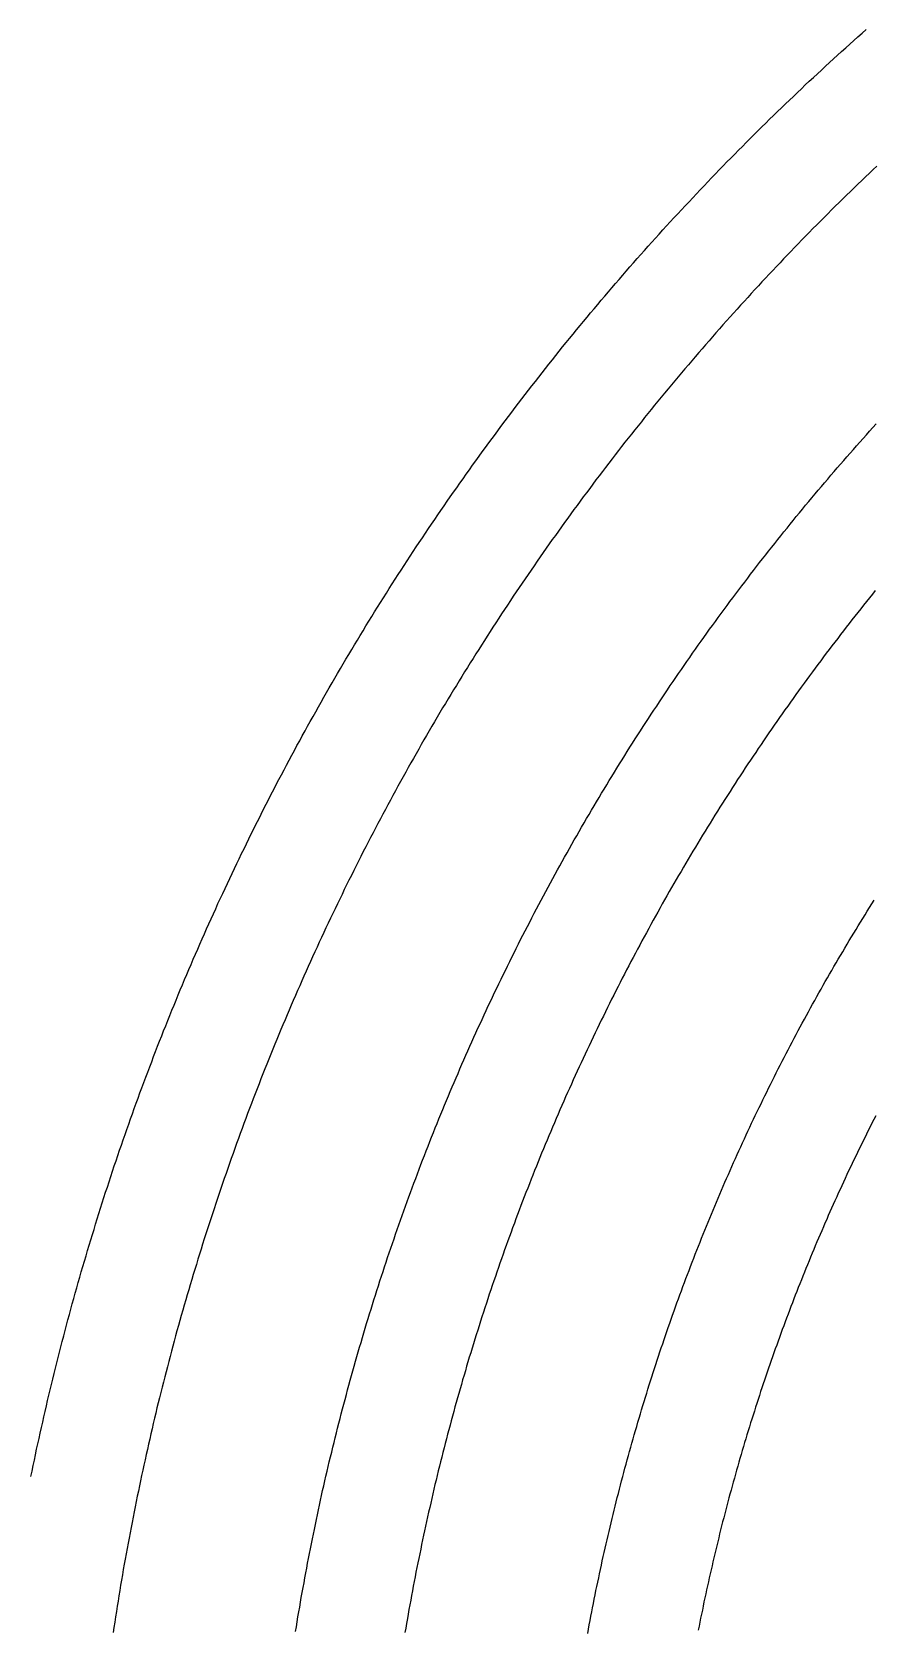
# Model space of a CAD drawing. Header units: inches. Extents: x -43479 to 56521, y -44741 to 59530.
# Drawn here: x -12613 to -11678, y 39536 to 41309 of the extents above; entities that cross this region are included whole.
import ezdxf

# ---------------------------------------------------------------- set-up
doc = ezdxf.new("R2010")
doc.units = ezdxf.units.IN
doc.header["$MEASUREMENT"] = 0

# ---------------------------------------------------------------- blocks, each defined once
blk = doc.blocks.new('kanishk_spiralEditV1')
for points in [[(5638.2, 894), (5636.9, 888), (5635.7, 881.9), (5634.4, 875.9), (5633.1, 869.9), (5631.9, 863.9), (5630.6, 857.9), (5629.2, 851.8), (5627.9, 845.8), (5626.6, 839.8), (5625.2, 833.8), (5623.9, 827.8), (5622.5, 821.8), (5621.1, 815.8), (5619.7, 809.8), (5618.3, 803.8), (5616.8, 797.8), (5615.4, 791.8), (5613.9, 785.9), (5612.5, 779.9), (5611, 773.9), (5609.5, 767.9), (5608, 762), (5606.5, 756), (5605, 750), (5603.4, 744.1), (5601.9, 738.1), (5600.3, 732.2), (5598.7, 726.2), (5597.1, 720.3), (5595.5, 714.3), (5593.9, 708.4), (5592.3, 702.5), (5590.7, 696.5), (5589, 690.6), (5587.3, 684.7), (5585.7, 678.8), (5584, 672.9), (5582.3, 666.9), (5580.6, 661), (5578.8, 655.1), (5577.1, 649.2), (5575.3, 643.3), (5573.6, 637.4), (5571.8, 631.6), (5570, 625.7), (5568.2, 619.8), (5566.4, 613.9), (5564.6, 608), (5562.8, 602.2), (5560.9, 596.3), (5559, 590.5), (5557.2, 584.6), (5555.3, 578.7), (5553.4, 572.9), (5551.5, 567.1), (5549.6, 561.2), (5547.6, 555.4), (5545.7, 549.5), (5543.7, 543.7), (5541.8, 537.9), (5539.8, 532.1), (5537.8, 526.3), (5535.8, 520.5), (5533.7, 514.7), (5531.7, 508.9), (5529.7, 503.1), (5527.6, 497.3), (5525.6, 491.5), (5523.5, 485.7), (5521.4, 479.9), (5519.3, 474.1), (5517.2, 468.4), (5515, 462.6), (5512.9, 456.9), (5510.8, 451.1), (5508.6, 445.4), (5506.4, 439.6), (5504.2, 433.9), (5502, 428.1), (5499.8, 422.4), (5497.6, 416.7), (5495.4, 411), (5493.1, 405.2), (5490.9, 399.5), (5488.6, 393.8), (5486.3, 388.1), (5484, 382.4), (5481.7, 376.7), (5479.4, 371.1), (5477.1, 365.4), (5474.7, 359.7), (5472.4, 354), (5470, 348.4), (5467.6, 342.7), (5465.2, 337), (5462.8, 331.4), (5460.4, 325.8), (5458, 320.1), (5455.6, 314.5), (5453.1, 308.8), (5450.7, 303.2), (5448.2, 297.6), (5445.7, 292), (5443.2, 286.4), (5440.7, 280.8), (5438.2, 275.2), (5435.7, 269.6), (5433.1, 264), (5430.6, 258.4), (5428, 252.9), (5425.4, 247.3), (5422.8, 241.7), (5420.2, 236.2), (5417.6, 230.6), (5415, 225.1), (5412.4, 219.5), (5409.7, 214), (5407.1, 208.5), (5404.4, 202.9), (5401.7, 197.4), (5399, 191.9), (5396.3, 186.4), (5393.6, 180.9), (5390.9, 175.4), (5388.2, 169.9), (5385.4, 164.5), (5382.7, 159), (5379.9, 153.5), (5377.1, 148), (5374.3, 142.6), (5371.5, 137.1), (5368.7, 131.7), (5365.9, 126.2), (5363, 120.8), (5360.2, 115.4), (5357.3, 110), (5354.5, 104.6), (5351.6, 99.1), (5348.7, 93.7), (5345.8, 88.3), (5342.9, 83), (5339.9, 77.6), (5337, 72.2), (5334, 66.8), (5331.1, 61.5), (5328.1, 56.1), (5325.1, 50.7), (5322.1, 45.4), (5319.1, 40.1), (5316.1, 34.7), (5313.1, 29.4), (5310, 24.1), (5307, 18.8), (5303.9, 13.5), (5300.9, 8.2), (5297.8, 2.9), (5294.7, -2.4), (5291.6, -7.7), (5288.5, -13), (5285.3, -18.2), (5282.2, -23.5), (5279.1, -28.7), (5275.9, -34), (5272.7, -39.2), (5269.5, -44.5), (5266.4, -49.7), (5263.2, -54.9), (5259.9, -60.1), (5256.7, -65.3), (5253.5, -70.5), (5250.2, -75.7), (5247, -80.9), (5243.7, -86.1), (5240.4, -91.2), (5237.1, -96.4), (5233.8, -101.5), (5230.5, -106.7), (5227.2, -111.8), (5223.9, -117), (5220.5, -122.1), (5217.2, -127.2), (5213.8, -132.3), (5210.5, -137.4), (5207.1, -142.5), (5203.7, -147.6), (5200.3, -152.7), (5196.9, -157.8), (5193.4, -162.8), (5190, -167.9), (5186.5, -173), (5183.1, -178), (5179.6, -183), (5176.1, -188.1), (5172.7, -193.1), (5169.2, -198.1), (5165.6, -203.1), (5162.1, -208.1), (5158.6, -213.1), (5155.1, -218.1), (5151.5, -223.1), (5147.9, -228.1), (5144.4, -233), (5140.8, -238), (5137.2, -242.9), (5133.6, -247.9), (5130, -252.8), (5126.4, -257.7), (5122.7, -262.6), (5119.1, -267.5), (5115.4, -272.5), (5111.8, -277.3), (5108.1, -282.2), (5104.4, -287.1), (5100.7, -292), (5097, -296.8), (5093.3, -301.7), (5089.6, -306.5), (5085.8, -311.4), (5082.1, -316.2), (5078.3, -321), (5074.6, -325.8), (5070.8, -330.6), (5067, -335.4), (5063.2, -340.2), (5059.4, -345), (5055.6, -349.8), (5051.8, -354.6), (5048, -359.3), (5044.1, -364.1), (5040.3, -368.8), (5036.4, -373.5), (5032.5, -378.3), (5028.6, -383), (5024.7, -387.7), (5020.8, -392.4), (5016.9, -397.1), (5013, -401.7), (5009.1, -406.4), (5005.1, -411.1), (5001.2, -415.7), (4997.2, -420.4), (4993.3, -425), (4989.3, -429.7), (4985.3, -434.3), (4981.3, -438.9), (4977.3, -443.5), (4973.3, -448.1), (4969.3, -452.7), (4965.2, -457.3), (4961.2, -461.8), (4957.1, -466.4), (4953.1, -471), (4949, -475.5), (4944.9, -480), (4940.8, -484.6), (4936.7, -489.1), (4932.6, -493.6), (4928.5, -498.1), (4924.4, -502.6), (4920.2, -507.1), (4916.1, -511.6), (4911.9, -516), (4907.7, -520.5), (4903.6, -524.9), (4899.4, -529.4), (4895.2, -533.8), (4891, -538.2), (4886.8, -542.6), (4882.6, -547), (4878.3, -551.4), (4874.1, -555.8), (4869.8, -560.2), (4865.6, -564.6), (4861.3, -568.9), (4857, -573.3), (4852.8, -577.6), (4848.5, -581.9), (4844.2, -586.3), (4839.9, -590.6), (4835.5, -594.9), (4831.2, -599.2), (4826.9, -603.5), (4822.5, -607.7), (4818.2, -612), (4813.8, -616.3), (4809.4, -620.5), (4805.1, -624.8), (4800.7, -629), (4796.3, -633.2), (4791.9, -637.4), (4787.4, -641.6), (4783, -645.8), (4778.6, -650), (4774.2, -654.2), (4769.7, -658.3), (4765.2, -662.5), (4760.8, -666.6), (4756.3, -670.8), (4751.8, -674.9), (4747.3, -679), (4742.8, -683.1), (4738.3, -687.2), (4733.8, -691.3), (4729.3, -695.4), (4724.7, -699.4), (4720.2, -703.5), (4715.6, -707.5), (4711.1, -711.6)], [(5344.5, 1066.1), (5343.6, 1060.7), (5342.7, 1055.2), (5341.8, 1049.8), (5340.9, 1044.4), (5339.9, 1039), (5339, 1033.6), (5338.1, 1028.2), (5337.1, 1022.8), (5336.1, 1017.3), (5335.1, 1011.9), (5334.2, 1006.5), (5333.1, 1001.1), (5332.1, 995.7), (5331.1, 990.3), (5330.1, 985), (5329, 979.6), (5328, 974.2), (5326.9, 968.8), (5325.8, 963.4), (5324.7, 958), (5323.6, 952.7), (5322.5, 947.3), (5321.4, 941.9), (5320.2, 936.5), (5319.1, 931.2), (5317.9, 925.8), (5316.7, 920.4), (5315.6, 915.1), (5314.4, 909.7), (5313.2, 904.4), (5311.9, 899), (5310.7, 893.7), (5309.5, 888.3), (5308.2, 883), (5307, 877.7), (5305.7, 872.3), (5304.4, 867), (5303.1, 861.6), (5301.8, 856.3), (5300.5, 851), (5299.2, 845.7), (5297.8, 840.4), (5296.5, 835), (5295.1, 829.7), (5293.7, 824.4), (5292.3, 819.1), (5291, 813.8), (5289.5, 808.5), (5288.1, 803.2), (5286.7, 797.9), (5285.3, 792.6), (5283.8, 787.3), (5282.4, 782.1), (5280.9, 776.8), (5279.4, 771.5), (5277.9, 766.2), (5276.4, 760.9), (5274.9, 755.7), (5273.4, 750.4), (5271.8, 745.2), (5270.3, 739.9), (5268.7, 734.6), (5267.1, 729.4), (5265.6, 724.1), (5264, 718.9), (5262.4, 713.7), (5260.7, 708.4), (5259.1, 703.2), (5257.5, 698), (5255.8, 692.7), (5254.2, 687.5), (5252.5, 682.3), (5250.8, 677.1), (5249.1, 671.9), (5247.4, 666.7), (5245.7, 661.5), (5244, 656.3), (5242.3, 651.1), (5240.5, 645.9), (5238.8, 640.7), (5237, 635.5), (5235.2, 630.3), (5233.4, 625.2), (5231.6, 620), (5229.8, 614.8), (5228, 609.6), (5226.2, 604.5), (5224.3, 599.3), (5222.5, 594.2), (5220.6, 589), (5218.8, 583.9), (5216.9, 578.8), (5215, 573.6), (5213.1, 568.5), (5211.1, 563.4), (5209.2, 558.2), (5207.3, 553.1), (5205.3, 548), (5203.4, 542.9), (5201.4, 537.8), (5199.4, 532.7), (5197.4, 527.6), (5195.4, 522.5), (5193.4, 517.4), (5191.4, 512.3), (5189.4, 507.3), (5187.3, 502.2), (5185.3, 497.1), (5183.2, 492), (5181.1, 487), (5179, 481.9), (5176.9, 476.9), (5174.8, 471.8), (5172.7, 466.8), (5170.6, 461.7), (5168.5, 456.7), (5166.3, 451.7), (5164.1, 446.7), (5162, 441.6), (5159.8, 436.6), (5157.6, 431.6), (5155.4, 426.6), (5153.2, 421.6), (5151, 416.6), (5148.7, 411.6), (5146.5, 406.6), (5144.2, 401.7), (5142, 396.7), (5139.7, 391.7), (5137.4, 386.8), (5135.1, 381.8), (5132.8, 376.8), (5130.5, 371.9), (5128.2, 366.9), (5125.9, 362), (5123.5, 357.1), (5121.2, 352.1), (5118.8, 347.2), (5116.4, 342.3), (5114, 337.4), (5111.6, 332.5), (5109.2, 327.6), (5106.8, 322.7), (5104.4, 317.8), (5101.9, 312.9), (5099.5, 308), (5097, 303.1), (5094.6, 298.2), (5092.1, 293.4), (5089.6, 288.5), (5087.1, 283.7), (5084.6, 278.8), (5082.1, 274), (5079.6, 269.1), (5077, 264.3), (5074.5, 259.5), (5071.9, 254.6), (5069.3, 249.8), (5066.8, 245), (5064.2, 240.2), (5061.6, 235.4), (5059, 230.6), (5056.4, 225.8), (5053.7, 221), (5051.1, 216.3), (5048.4, 211.5), (5045.8, 206.7), (5043.1, 202), (5040.4, 197.2), (5037.8, 192.5), (5035.1, 187.7), (5032.3, 183), (5029.6, 178.2), (5026.9, 173.5), (5024.2, 168.8), (5021.4, 164.1), (5018.7, 159.4), (5015.9, 154.7), (5013.1, 150), (5010.3, 145.3), (5007.5, 140.6), (5004.7, 135.9), (5001.9, 131.3), (4999.1, 126.6), (4996.3, 121.9), (4993.4, 117.3), (4990.6, 112.6), (4987.7, 108), (4984.8, 103.4), (4982, 98.7), (4979.1, 94.1), (4976.2, 89.5), (4973.3, 84.9), (4970.3, 80.3), (4967.4, 75.7), (4964.5, 71.1), (4961.5, 66.5), (4958.6, 61.9), (4955.6, 57.4), (4952.6, 52.8), (4949.6, 48.2), (4946.6, 43.7), (4943.6, 39.1), (4940.6, 34.6), (4937.6, 30.1), (4934.6, 25.5), (4931.5, 21), (4928.5, 16.5), (4925.4, 12), (4922.4, 7.5), (4919.3, 3), (4916.2, -1.5), (4913.1, -6), (4910, -10.4), (4906.9, -14.9), (4903.7, -19.4), (4900.6, -23.8), (4897.5, -28.3), (4894.3, -32.7), (4891.1, -37.1), (4888, -41.6), (4884.8, -46), (4881.6, -50.4), (4878.4, -54.8), (4875.2, -59.2), (4872, -63.6), (4868.8, -68), (4865.5, -72.4), (4862.3, -76.7), (4859, -81.1), (4855.8, -85.4), (4852.5, -89.8), (4849.2, -94.1), (4845.9, -98.5), (4842.6, -102.8), (4839.3, -107.1), (4836, -111.4), (4832.7, -115.7), (4829.3, -120), (4826, -124.3), (4822.6, -128.6), (4819.3, -132.9), (4815.9, -137.2), (4812.5, -141.4), (4809.2, -145.7), (4805.8, -149.9), (4802.4, -154.2), (4798.9, -158.4), (4795.5, -162.7), (4792.1, -166.9), (4788.6, -171.1), (4785.2, -175.3), (4781.7, -179.5), (4778.3, -183.7), (4774.8, -187.9), (4771.3, -192), (4767.8, -196.2), (4764.3, -200.4), (4760.8, -204.5), (4757.3, -208.7), (4753.8, -212.8), (4750.3, -216.9), (4746.7, -221.1), (4743.2, -225.2), (4739.6, -229.3), (4736, -233.4), (4732.5, -237.5), (4728.9, -241.6), (4725.3, -245.6), (4721.7, -249.7), (4718.1, -253.8), (4714.5, -257.8), (4710.8, -261.9), (4707.2, -265.9), (4703.5, -269.9), (4699.9, -274)], [(5020.2, 1068.1), (5019.3, 1063.3), (5018.4, 1058.6), (5017.5, 1053.8), (5016.6, 1049.1), (5015.7, 1044.4), (5014.8, 1039.6), (5013.8, 1034.9), (5012.9, 1030.2), (5011.9, 1025.5), (5011, 1020.7), (5010, 1016), (5009, 1011.3), (5008, 1006.6), (5007, 1001.9), (5006, 997.2), (5005, 992.4), (5004, 987.7), (5002.9, 983), (5001.9, 978.3), (5000.8, 973.6), (4999.7, 968.9), (4998.7, 964.2), (4997.6, 959.6), (4996.5, 954.9), (4995.4, 950.2), (4994.2, 945.5), (4993.1, 940.8), (4992, 936.1), (4990.8, 931.5), (4989.7, 926.8), (4988.5, 922.1), (4987.3, 917.4), (4986.1, 912.8), (4984.9, 908.1), (4983.7, 903.5), (4982.5, 898.8), (4981.3, 894.1), (4980, 889.5), (4978.8, 884.8), (4977.5, 880.2), (4976.3, 875.5), (4975, 870.9), (4973.7, 866.3), (4972.4, 861.6), (4971.1, 857), (4969.8, 852.4), (4968.5, 847.7), (4967.1, 843.1), (4965.8, 838.5), (4964.4, 833.9), (4963.1, 829.3), (4961.7, 824.7), (4960.3, 820.1), (4958.9, 815.4), (4957.5, 810.8), (4956.1, 806.2), (4954.7, 801.7), (4953.3, 797.1), (4951.8, 792.5), (4950.4, 787.9), (4948.9, 783.3), (4947.5, 778.7), (4946, 774.1), (4944.5, 769.6), (4943, 765), (4941.5, 760.4), (4940, 755.9), (4938.5, 751.3), (4936.9, 746.8), (4935.4, 742.2), (4933.8, 737.7), (4932.3, 733.1), (4930.7, 728.6), (4929.1, 724), (4927.5, 719.5), (4925.9, 715), (4924.3, 710.4), (4922.7, 705.9), (4921.1, 701.4), (4919.4, 696.9), (4917.8, 692.4), (4916.1, 687.9), (4914.4, 683.4), (4912.8, 678.9), (4911.1, 674.4), (4909.4, 669.9), (4907.7, 665.4), (4906, 660.9), (4904.3, 656.4), (4902.5, 651.9), (4900.8, 647.4), (4899, 643), (4897.3, 638.5), (4895.5, 634), (4893.7, 629.6), (4891.9, 625.1), (4890.1, 620.7), (4888.3, 616.2), (4886.5, 611.8), (4884.7, 607.3), (4882.9, 602.9), (4881, 598.5), (4879.2, 594), (4877.3, 589.6), (4875.4, 585.2), (4873.6, 580.8), (4871.7, 576.4), (4869.8, 572), (4867.9, 567.6), (4866, 563.2), (4864, 558.8), (4862.1, 554.4), (4860.2, 550), (4858.2, 545.6), (4856.2, 541.2), (4854.3, 536.9), (4852.3, 532.5), (4850.3, 528.1), (4848.3, 523.8), (4846.3, 519.4), (4844.3, 515.1), (4842.3, 510.7), (4840.2, 506.4), (4838.2, 502), (4836.1, 497.7), (4834.1, 493.4), (4832, 489.1), (4829.9, 484.7), (4827.8, 480.4), (4825.7, 476.1), (4823.6, 471.8), (4821.5, 467.5), (4819.4, 463.2), (4817.3, 458.9), (4815.1, 454.6), (4813, 450.3), (4810.8, 446.1), (4808.6, 441.8), (4806.5, 437.5), (4804.3, 433.3), (4802.1, 429), (4799.9, 424.7), (4797.7, 420.5), (4795.5, 416.3), (4793.2, 412), (4791, 407.8), (4788.7, 403.5), (4786.5, 399.3), (4784.2, 395.1), (4782, 390.9), (4779.7, 386.7), (4777.4, 382.5), (4775.1, 378.3), (4772.8, 374.1), (4770.5, 369.9), (4768.1, 365.7), (4765.8, 361.5), (4763.5, 357.3), (4761.1, 353.2), (4758.7, 349), (4756.4, 344.9), (4754, 340.7), (4751.6, 336.5), (4749.2, 332.4), (4746.8, 328.3), (4744.4, 324.1), (4742, 320), (4739.6, 315.9), (4737.1, 311.8), (4734.7, 307.7), (4732.2, 303.5), (4729.8, 299.4), (4727.3, 295.3), (4724.8, 291.3), (4722.3, 287.2), (4719.8, 283.1), (4717.3, 279), (4714.8, 274.9), (4712.3, 270.9), (4709.8, 266.8), (4707.2, 262.8), (4704.7, 258.7), (4702.1, 254.7)], [(4700.5, 493.8), (4702.6, 497.8), (4704.6, 501.9), (4706.7, 505.9), (4708.7, 510), (4710.7, 514.1), (4712.7, 518.1), (4714.7, 522.2), (4716.7, 526.3), (4718.7, 530.4), (4720.7, 534.5), (4722.7, 538.5), (4724.7, 542.6), (4726.6, 546.7), (4728.6, 550.8), (4730.5, 555), (4732.4, 559.1), (4734.4, 563.2), (4736.3, 567.3), (4738.2, 571.4), (4740.1, 575.6), (4742, 579.7), (4743.8, 583.8), (4745.7, 588), (4747.6, 592.1), (4749.4, 596.3), (4751.3, 600.4), (4753.1, 604.6), (4754.9, 608.7), (4756.8, 612.9), (4758.6, 617.1), (4760.4, 621.3), (4762.2, 625.4), (4764, 629.6), (4765.7, 633.8), (4767.5, 638), (4769.3, 642.2), (4771, 646.4), (4772.8, 650.6), (4774.5, 654.8), (4776.2, 659), (4777.9, 663.2), (4779.6, 667.4), (4781.3, 671.6), (4783, 675.9), (4784.7, 680.1), (4786.4, 684.3), (4788.1, 688.6), (4789.7, 692.8), (4791.4, 697), (4793, 701.3), (4794.6, 705.5), (4796.2, 709.8), (4797.8, 714.1), (4799.4, 718.3), (4801, 722.6), (4802.6, 726.8), (4804.2, 731.1), (4805.8, 735.4), (4807.3, 739.7), (4808.9, 744), (4810.4, 748.2), (4811.9, 752.5), (4813.5, 756.8), (4815, 761.1), (4816.5, 765.4), (4818, 769.7), (4819.5, 774), (4820.9, 778.3), (4822.4, 782.6), (4823.9, 787), (4825.3, 791.3), (4826.8, 795.6), (4828.2, 799.9), (4829.6, 804.3), (4831, 808.6), (4832.4, 812.9), (4833.8, 817.3), (4835.2, 821.6), (4836.6, 825.9), (4838, 830.3), (4839.3, 834.6), (4840.7, 839), (4842, 843.4), (4843.4, 847.7), (4844.7, 852.1), (4846, 856.4), (4847.3, 860.8), (4848.6, 865.2), (4849.9, 869.6), (4851.2, 873.9), (4852.4, 878.3), (4853.7, 882.7), (4854.9, 887.1), (4856.2, 891.5), (4857.4, 895.9), (4858.6, 900.3), (4859.9, 904.7), (4861.1, 909.1), (4862.3, 913.5), (4863.4, 917.9), (4864.6, 922.3), (4865.8, 926.7), (4866.9, 931.1), (4868.1, 935.5), (4869.2, 939.9), (4870.4, 944.4), (4871.5, 948.8), (4872.6, 953.2), (4873.7, 957.6), (4874.8, 962.1), (4875.9, 966.5), (4877, 970.9), (4878, 975.4), (4879.1, 979.8), (4880.1, 984.3), (4881.2, 988.7), (4882.2, 993.2), (4883.2, 997.6), (4884.2, 1002.1), (4885.2, 1006.5), (4886.2, 1011), (4887.2, 1015.4), (4888.2, 1019.9), (4889.2, 1024.4), (4890.1, 1028.8), (4891.1, 1033.3), (4892, 1037.8), (4892.9, 1042.2), (4893.8, 1046.7), (4894.8, 1051.2), (4895.7, 1055.7), (4896.5, 1060.2), (4897.4, 1064.6)], [(4700.9, -88.9), (4704.1, -84.9), (4707.4, -80.8), (4710.6, -76.8), (4713.9, -72.7), (4717.1, -68.7), (4720.3, -64.6), (4723.5, -60.6), (4726.8, -56.5), (4730, -52.4), (4733.2, -48.3), (4736.3, -44.2), (4739.5, -40.1), (4742.7, -36), (4745.8, -31.9), (4749, -27.7), (4752.1, -23.6), (4755.3, -19.5), (4758.4, -15.3), (4761.5, -11.2), (4764.6, -7), (4767.7, -2.8), (4770.8, 1.3), (4773.9, 5.5), (4776.9, 9.7), (4780, 13.9), (4783.1, 18.1), (4786.1, 22.3), (4789.1, 26.5), (4792.2, 30.7), (4795.2, 35), (4798.2, 39.2), (4801.2, 43.4), (4804.2, 47.7), (4807.2, 51.9), (4810.2, 56.2), (4813.1, 60.4), (4816.1, 64.7), (4819, 69), (4822, 73.3), (4824.9, 77.6), (4827.8, 81.9), (4830.8, 86.2), (4833.7, 90.5), (4836.6, 94.8), (4839.4, 99.1), (4842.3, 103.4), (4845.2, 107.8), (4848.1, 112.1), (4850.9, 116.5), (4853.8, 120.8), (4856.6, 125.2), (4859.4, 129.5), (4862.2, 133.9), (4865, 138.3), (4867.8, 142.7), (4870.6, 147), (4873.4, 151.4), (4876.2, 155.8), (4878.9, 160.2), (4881.7, 164.7), (4884.4, 169.1), (4887.2, 173.5), (4889.9, 177.9), (4892.6, 182.4), (4895.3, 186.8), (4898, 191.3), (4900.7, 195.7), (4903.4, 200.2), (4906, 204.6), (4908.7, 209.1), (4911.4, 213.6), (4914, 218.1), (4916.6, 222.6), (4919.3, 227.1), (4921.9, 231.6), (4924.5, 236.1), (4927.1, 240.6), (4929.7, 245.1), (4932.2, 249.6), (4934.8, 254.1), (4937.4, 258.7), (4939.9, 263.2), (4942.4, 267.8), (4945, 272.3), (4947.5, 276.9), (4950, 281.4), (4952.5, 286), (4955, 290.6), (4957.5, 295.1), (4960, 299.7), (4962.4, 304.3), (4964.9, 308.9), (4967.3, 313.5), (4969.8, 318.1), (4972.2, 322.7), (4974.6, 327.3), (4977, 331.9), (4979.4, 336.6), (4981.8, 341.2), (4984.2, 345.8), (4986.5, 350.5), (4988.9, 355.1), (4991.2, 359.8), (4993.6, 364.4), (4995.9, 369.1), (4998.2, 373.8), (5000.5, 378.4), (5002.8, 383.1), (5005.1, 387.8), (5007.4, 392.5), (5009.7, 397.2), (5011.9, 401.9), (5014.2, 406.6), (5016.4, 411.3), (5018.7, 416), (5020.9, 420.7), (5023.1, 425.4), (5025.3, 430.1), (5027.5, 434.9), (5029.7, 439.6), (5031.9, 444.3), (5034, 449.1), (5036.2, 453.8), (5038.3, 458.6), (5040.4, 463.4), (5042.6, 468.1), (5044.7, 472.9), (5046.8, 477.7), (5048.9, 482.4), (5051, 487.2), (5053, 492), (5055.1, 496.8), (5057.2, 501.6), (5059.2, 506.4), (5061.2, 511.2), (5063.3, 516), (5065.3, 520.8), (5067.3, 525.6), (5069.3, 530.5), (5071.3, 535.3), (5073.2, 540.1), (5075.2, 544.9), (5077.2, 549.8), (5079.1, 554.6), (5081, 559.5), (5083, 564.3), (5084.9, 569.2), (5086.8, 574), (5088.7, 578.9), (5090.6, 583.8), (5092.4, 588.7), (5094.3, 593.5), (5096.1, 598.4), (5098, 603.3), (5099.8, 608.2), (5101.6, 613.1), (5103.5, 618), (5105.3, 622.9), (5107.1, 627.8), (5108.8, 632.7), (5110.6, 637.6), (5112.4, 642.5), (5114.1, 647.4), (5115.9, 652.4), (5117.6, 657.3), (5119.3, 662.2), (5121, 667.2), (5122.7, 672.1), (5124.4, 677.1), (5126.1, 682), (5127.8, 687), (5129.4, 691.9), (5131.1, 696.9), (5132.7, 701.8), (5134.3, 706.8), (5136, 711.8), (5137.6, 716.7), (5139.2, 721.7), (5140.7, 726.7), (5142.3, 731.7), (5143.9, 736.7), (5145.4, 741.7), (5147, 746.7), (5148.5, 751.7), (5150, 756.7), (5151.6, 761.7), (5153.1, 766.7), (5154.6, 771.7), (5156, 776.7), (5157.5, 781.7), (5159, 786.7), (5160.4, 791.8), (5161.9, 796.8), (5163.3, 801.8), (5164.7, 806.9), (5166.1, 811.9), (5167.5, 816.9), (5168.9, 822), (5170.3, 827), (5171.7, 832.1), (5173, 837.1), (5174.4, 842.2), (5175.7, 847.2), (5177, 852.3), (5178.3, 857.4), (5179.6, 862.4), (5180.9, 867.5), (5182.2, 872.6), (5183.5, 877.7), (5184.7, 882.7), (5186, 887.8), (5187.2, 892.9), (5188.5, 898), (5189.7, 903.1), (5190.9, 908.2), (5192.1, 913.3), (5193.3, 918.4), (5194.5, 923.5), (5195.6, 928.6), (5196.8, 933.7), (5197.9, 938.8), (5199.1, 943.9), (5200.2, 949), (5201.3, 954.2), (5202.4, 959.3), (5203.5, 964.4), (5204.6, 969.5), (5205.6, 974.6), (5206.7, 979.8), (5207.7, 984.9), (5208.8, 990), (5209.8, 995.2), (5210.8, 1000.3), (5211.8, 1005.5), (5212.8, 1010.6), (5213.8, 1015.8), (5214.8, 1020.9), (5215.8, 1026.1), (5216.7, 1031.2), (5217.6, 1036.4), (5218.6, 1041.5), (5219.5, 1046.7), (5220.4, 1051.8), (5221.3, 1057), (5222.2, 1062.2), (5223.1, 1067.3)], [(4699.1, -560.1), (4703.3, -556.1), (4707.5, -552), (4711.8, -548), (4716, -543.9), (4720.2, -539.9), (4724.4, -535.8), (4728.6, -531.8), (4732.8, -527.7), (4737, -523.6), (4741.1, -519.5), (4745.3, -515.4), (4749.5, -511.3), (4753.6, -507.2), (4757.7, -503), (4761.9, -498.9), (4766, -494.7), (4770.1, -490.6), (4774.2, -486.4), (4778.3, -482.2), (4782.4, -478.1), (4786.4, -473.9), (4790.5, -469.7), (4794.6, -465.4), (4798.6, -461.2), (4802.7, -457), (4806.7, -452.8), (4810.7, -448.5), (4814.7, -444.3), (4818.7, -440), (4822.7, -435.7), (4826.7, -431.4), (4830.7, -427.2), (4834.7, -422.9), (4838.6, -418.6), (4842.6, -414.2), (4846.5, -409.9), (4850.5, -405.6), (4854.4, -401.3), (4858.3, -396.9), (4862.2, -392.6), (4866.1, -388.2), (4870, -383.8), (4873.9, -379.4), (4877.8, -375), (4881.6, -370.7), (4885.5, -366.2), (4889.3, -361.8), (4893.2, -357.4), (4897, -353), (4900.8, -348.5), (4904.6, -344.1), (4908.4, -339.6), (4912.2, -335.2), (4916, -330.7), (4919.8, -326.2), (4923.5, -321.7), (4927.3, -317.2), (4931, -312.7), (4934.8, -308.2), (4938.5, -303.7), (4942.2, -299.2), (4945.9, -294.7), (4949.6, -290.1), (4953.3, -285.6), (4957, -281), (4960.6, -276.4), (4964.3, -271.9), (4967.9, -267.3), (4971.6, -262.7), (4975.2, -258.1), (4978.8, -253.5), (4982.5, -248.9), (4986.1, -244.3), (4989.6, -239.6), (4993.2, -235), (4996.8, -230.3), (5000.4, -225.7), (5003.9, -221), (5007.5, -216.4), (5011, -211.7), (5014.5, -207), (5018, -202.3), (5021.6, -197.6), (5025.1, -192.9), (5028.5, -188.2), (5032, -183.5), (5035.5, -178.8), (5038.9, -174), (5042.4, -169.3), (5045.8, -164.5), (5049.3, -159.8), (5052.7, -155), (5056.1, -150.2), (5059.5, -145.5), (5062.9, -140.7), (5066.3, -135.9), (5069.6, -131.1), (5073, -126.3), (5076.3, -121.5), (5079.7, -116.6), (5083, -111.8), (5086.3, -107), (5089.6, -102.1), (5092.9, -97.3), (5096.2, -92.4), (5099.5, -87.6), (5102.8, -82.7), (5106, -77.8), (5109.3, -72.9), (5112.5, -68), (5115.7, -63.1), (5119, -58.2), (5122.2, -53.3), (5125.4, -48.4), (5128.5, -43.5), (5131.7, -38.5), (5134.9, -33.6), (5138.1, -28.6), (5141.2, -23.7), (5144.3, -18.7), (5147.5, -13.8), (5150.6, -8.8), (5153.7, -3.8), (5156.8, 1.2), (5159.9, 6.2), (5162.9, 11.2), (5166, 16.2), (5169.1, 21.2), (5172.1, 26.2), (5175.1, 31.3), (5178.2, 36.3), (5181.2, 41.3), (5184.2, 46.4), (5187.2, 51.4), (5190.1, 56.5), (5193.1, 61.6), (5196.1, 66.6), (5199, 71.7), (5202, 76.8), (5204.9, 81.9), (5207.8, 87), (5210.7, 92.1), (5213.6, 97.2), (5216.5, 102.3), (5219.4, 107.5), (5222.2, 112.6), (5225.1, 117.7), (5227.9, 122.9), (5230.8, 128), (5233.6, 133.2), (5236.4, 138.3), (5239.2, 143.5), (5242, 148.7), (5244.8, 153.8), (5247.5, 159), (5250.3, 164.2), (5253, 169.4), (5255.8, 174.6), (5258.5, 179.8), (5261.2, 185), (5263.9, 190.3), (5266.6, 195.5), (5269.3, 200.7), (5272, 206), (5274.6, 211.2), (5277.3, 216.5), (5279.9, 221.7), (5282.5, 227), (5285.2, 232.2), (5287.8, 237.5), (5290.4, 242.8), (5292.9, 248.1), (5295.5, 253.4), (5298.1, 258.7), (5300.6, 264), (5303.2, 269.3), (5305.7, 274.6), (5308.2, 279.9), (5310.7, 285.2), (5313.2, 290.5), (5315.7, 295.9), (5318.2, 301.2), (5320.6, 306.6), (5323.1, 311.9), (5325.5, 317.3), (5328, 322.6), (5330.4, 328), (5332.8, 333.4), (5335.2, 338.7), (5337.6, 344.1), (5339.9, 349.5), (5342.3, 354.9), (5344.7, 360.3), (5347, 365.7), (5349.3, 371.1), (5351.6, 376.5), (5353.9, 381.9), (5356.2, 387.3), (5358.5, 392.8), (5360.8, 398.2), (5363.1, 403.6), (5365.3, 409.1), (5367.5, 414.5), (5369.8, 420), (5372, 425.4), (5374.2, 430.9), (5376.4, 436.4), (5378.6, 441.8), (5380.7, 447.3), (5382.9, 452.8), (5385, 458.3), (5387.2, 463.8), (5389.3, 469.3), (5391.4, 474.8), (5393.5, 480.3), (5395.6, 485.8), (5397.7, 491.3), (5399.7, 496.8), (5401.8, 502.3), (5403.8, 507.8), (5405.9, 513.4), (5407.9, 518.9), (5409.9, 524.5), (5411.9, 530), (5413.9, 535.5), (5415.9, 541.1), (5417.8, 546.7), (5419.8, 552.2), (5421.7, 557.8), (5423.6, 563.4), (5425.6, 568.9), (5427.5, 574.5), (5429.4, 580.1), (5431.2, 585.7), (5433.1, 591.3), (5435, 596.9), (5436.8, 602.5), (5438.7, 608.1), (5440.5, 613.7), (5442.3, 619.3), (5444.1, 624.9), (5445.9, 630.5), (5447.7, 636.1), (5449.4, 641.8), (5451.2, 647.4), (5452.9, 653), (5454.6, 658.7), (5456.4, 664.3), (5458.1, 670), (5459.8, 675.6), (5461.5, 681.3), (5463.1, 686.9), (5464.8, 692.6), (5466.4, 698.2), (5468.1, 703.9), (5469.7, 709.6), (5471.3, 715.3), (5472.9, 720.9), (5474.5, 726.6), (5476.1, 732.3), (5477.6, 738), (5479.2, 743.7), (5480.7, 749.4), (5482.3, 755.1), (5483.8, 760.8), (5485.3, 766.5), (5486.8, 772.2), (5488.3, 777.9), (5489.7, 783.6), (5491.2, 789.4), (5492.6, 795.1), (5494.1, 800.8), (5495.5, 806.6), (5496.9, 812.3), (5498.3, 818), (5499.7, 823.8), (5501, 829.5), (5502.4, 835.2), (5503.8, 841), (5505.1, 846.8), (5506.4, 852.5), (5507.7, 858.3), (5509, 864), (5510.3, 869.8), (5511.6, 875.6), (5512.9, 881.3), (5514.1, 887.1), (5515.4, 892.9), (5516.6, 898.7), (5517.8, 904.4), (5519, 910.2), (5520.2, 916), (5521.4, 921.8), (5522.6, 927.6), (5523.7, 933.4), (5524.9, 939.2), (5526, 945), (5527.1, 950.8), (5528.2, 956.6), (5529.3, 962.4), (5530.4, 968.2), (5531.5, 974), (5532.5, 979.8), (5533.6, 985.6), (5534.6, 991.5), (5535.7, 997.3), (5536.7, 1003.1), (5537.7, 1008.9), (5538.7, 1014.8), (5539.6, 1020.6), (5540.6, 1026.4), (5541.5, 1032.3), (5542.5, 1038.1), (5543.4, 1043.9), (5544.3, 1049.8), (5545.2, 1055.6), (5546.1, 1061.5), (5547, 1067.3)]]:
    blk.add_lwpolyline(points)

msp = doc.modelspace()

# ---------------------------------------------------------------- linework, layer by layer
msp.add_circle((6520.5, 9529.6), 50000)

# ---------------------------------------------------------------- block references
at = {"rotation": 180.0000000048064}
msp.add_blockref('kanishk_spiralEditV1', (-6975.9, 40600), dxfattribs=at)

doc.saveas('drawing.dxf')
